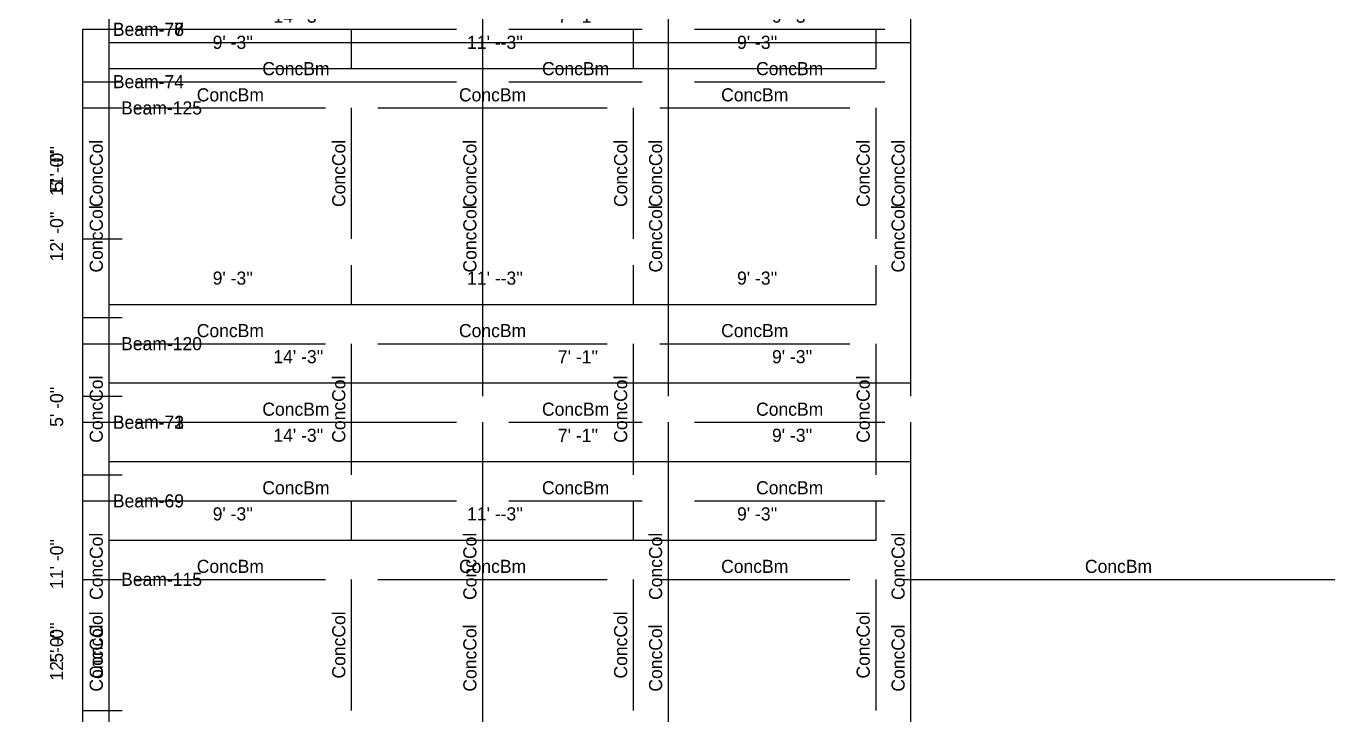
# Model space of a CAD drawing. Extents: x -38 to 2998, y -195 to 11529.
# Drawn here: x -38 to 561, y 2206 to 2521 of the extents above; entities that cross this region are included whole.
import ezdxf
from ezdxf.enums import TextEntityAlignment as Align

# ---------------------------------------------------------------- set-up
doc = ezdxf.new("R2010")
doc.units = 0
doc.header["$MEASUREMENT"] = 0
doc.layers.get('0').update_dxf_attribs({"linetype": 'CONTINUOUS'})
for name, color, linetype in [('CENTERLINES', 7, 'CONTINUOUS'), ('DIMENSIONS', 4, 'CONTINUOUS'), ('TEXT', 5, 'CONTINUOUS')]:
    doc.layers.add(name, color=color, linetype=linetype)
doc.dimstyles.get("Standard").update_dxf_attribs({"dimtxt": 0.18, "dimasz": 0.18, "dimexe": 0.18, "dimexo": 0.0625, "dimgap": 0.09, "dimtad": 0, "dimtih": 1, "dimtoh": 1, "dimdec": 4, "dimzin": 0, "dimtxsty": 'STANDARD', "dimcen": 0.09, "dimazin": 3, "dimtfac": 1, "dimtdec": 4, "dimtofl": 0, "dimtmove": 0, "dimatfit": 3, "dimtolj": 1, "dimtzin": 0})

# ---------------------------------------------------------------- blocks, each defined once
blk = doc.blocks.new('*D7729')
at = {"color": 1, "linetype": 'BYBLOCK'}
for points in [[(-8.29, 2300.29), (-7.23, 2299.23), (-16.77, 2308.77), (-15.71, 2307.71)], [(-8.29, 2156.29), (-7.23, 2155.23), (-16.77, 2164.77), (-15.71, 2163.71)]]:
    blk.add_solid(points, dxfattribs=at)
at = {"layer": 'DIMENSIONS', "color": 9, "linetype": 'BYBLOCK'}
for p, q in [((-12, 2304), (6, 2304)), ((-12, 2160), (6, 2160))]:
    blk.add_line(p, q, dxfattribs=at)
at = {"layer": 'DIMENSIONS', "color": 0, "linetype": 'BYBLOCK'}
blk.add_line((-12, 2160), (-12, 2304), dxfattribs=at)
at = {"layer": 'DIMENSIONS', "color": 0, "linetype": 'BYBLOCK', "insert": (-24, 2232), "char_height": 6, "attachment_point": 5, "rotation": 90}
blk.add_mtext("\\A1; 12' -0''", dxfattribs=at)
blk = doc.blocks.new('*D7730')
at = {"color": 1, "linetype": 'BYBLOCK'}
for points in [[(4.77, 2326.77), (3.71, 2325.71), (-3.71, 2318.29), (-4.77, 2317.23)], [(175.77, 2326.77), (174.71, 2325.71), (167.29, 2318.29), (166.23, 2317.23)]]:
    blk.add_solid(points, dxfattribs=at)
at = {"layer": 'DIMENSIONS', "color": 9, "linetype": 'BYBLOCK'}
for p, q in [((0, 2322), (0, 2340)), ((171, 2322), (171, 2340))]:
    blk.add_line(p, q, dxfattribs=at)
at = {"layer": 'DIMENSIONS', "color": 0, "linetype": 'BYBLOCK'}
blk.add_line((0, 2322), (171, 2322), dxfattribs=at)
at = {"layer": 'DIMENSIONS', "color": 0, "linetype": 'BYBLOCK', "insert": (85.5, 2334), "char_height": 6, "attachment_point": 5}
blk.add_mtext("\\A1; 14' -3''", dxfattribs=at)
blk = doc.blocks.new('*D7731')
at = {"color": 1, "linetype": 'BYBLOCK'}
for points in [[(175.77, 2326.77), (174.71, 2325.71), (167.29, 2318.29), (166.23, 2317.23)], [(260.77, 2326.77), (259.71, 2325.71), (252.28, 2318.29), (251.22, 2317.23)]]:
    blk.add_solid(points, dxfattribs=at)
at = {"layer": 'DIMENSIONS', "color": 9, "linetype": 'BYBLOCK'}
for p, q in [((171, 2322), (171, 2340)), ((256, 2322), (256, 2340))]:
    blk.add_line(p, q, dxfattribs=at)
at = {"layer": 'DIMENSIONS', "color": 0, "linetype": 'BYBLOCK'}
blk.add_line((171, 2322), (256, 2322), dxfattribs=at)
at = {"layer": 'DIMENSIONS', "color": 0, "linetype": 'BYBLOCK', "insert": (213.5, 2334), "char_height": 6, "attachment_point": 5}
blk.add_mtext("\\A1; 7' -1''", dxfattribs=at)
blk = doc.blocks.new('*D7732')
at = {"color": 1, "linetype": 'BYBLOCK'}
for points in [[(260.77, 2326.77), (259.71, 2325.71), (252.28, 2318.29), (251.22, 2317.23)], [(371.77, 2326.77), (370.71, 2325.71), (363.28, 2318.29), (362.22, 2317.23)]]:
    blk.add_solid(points, dxfattribs=at)
at = {"layer": 'DIMENSIONS', "color": 9, "linetype": 'BYBLOCK'}
for p, q in [((256, 2322), (256, 2340)), ((367, 2322), (367, 2340))]:
    blk.add_line(p, q, dxfattribs=at)
at = {"layer": 'DIMENSIONS', "color": 0, "linetype": 'BYBLOCK'}
blk.add_line((256, 2322), (367, 2322), dxfattribs=at)
at = {"layer": 'DIMENSIONS', "color": 0, "linetype": 'BYBLOCK', "insert": (311.5, 2334), "char_height": 6, "attachment_point": 5}
blk.add_mtext("\\A1; 9' -3''", dxfattribs=at)
blk = doc.blocks.new('*D7733')
at = {"color": 1, "linetype": 'BYBLOCK'}
for points in [[(-8.29, 2492.29), (-7.23, 2491.23), (-16.77, 2500.77), (-15.71, 2499.71)], [(-8.29, 2348.29), (-7.23, 2347.23), (-16.77, 2356.77), (-15.71, 2355.71)]]:
    blk.add_solid(points, dxfattribs=at)
at = {"layer": 'DIMENSIONS', "color": 9, "linetype": 'BYBLOCK'}
for p, q in [((-12, 2496), (6, 2496)), ((-12, 2352), (6, 2352))]:
    blk.add_line(p, q, dxfattribs=at)
at = {"layer": 'DIMENSIONS', "color": 0, "linetype": 'BYBLOCK'}
blk.add_line((-12, 2352), (-12, 2496), dxfattribs=at)
at = {"layer": 'DIMENSIONS', "color": 0, "linetype": 'BYBLOCK', "insert": (-24, 2424), "char_height": 6, "attachment_point": 5, "rotation": 90}
blk.add_mtext("\\A1; 12' -0''", dxfattribs=at)
blk = doc.blocks.new('*D7734')
at = {"color": 1, "linetype": 'BYBLOCK'}
for points in [[(4.77, 2518.77), (3.71, 2517.71), (-3.71, 2510.29), (-4.77, 2509.23)], [(175.77, 2518.77), (174.71, 2517.71), (167.29, 2510.29), (166.23, 2509.23)]]:
    blk.add_solid(points, dxfattribs=at)
at = {"layer": 'DIMENSIONS', "color": 9, "linetype": 'BYBLOCK'}
for p, q in [((0, 2514), (0, 2532)), ((171, 2514), (171, 2532))]:
    blk.add_line(p, q, dxfattribs=at)
at = {"layer": 'DIMENSIONS', "color": 0, "linetype": 'BYBLOCK'}
blk.add_line((0, 2514), (171, 2514), dxfattribs=at)
at = {"layer": 'DIMENSIONS', "color": 0, "linetype": 'BYBLOCK', "insert": (85.5, 2526), "char_height": 6, "attachment_point": 5}
blk.add_mtext("\\A1; 14' -3''", dxfattribs=at)
blk = doc.blocks.new('*D7735')
at = {"color": 1, "linetype": 'BYBLOCK'}
for points in [[(175.77, 2518.77), (174.71, 2517.71), (167.29, 2510.29), (166.23, 2509.23)], [(260.77, 2518.77), (259.71, 2517.71), (252.28, 2510.29), (251.22, 2509.23)]]:
    blk.add_solid(points, dxfattribs=at)
at = {"layer": 'DIMENSIONS', "color": 9, "linetype": 'BYBLOCK'}
for p, q in [((171, 2514), (171, 2532)), ((256, 2514), (256, 2532))]:
    blk.add_line(p, q, dxfattribs=at)
at = {"layer": 'DIMENSIONS', "color": 0, "linetype": 'BYBLOCK'}
blk.add_line((171, 2514), (256, 2514), dxfattribs=at)
at = {"layer": 'DIMENSIONS', "color": 0, "linetype": 'BYBLOCK', "insert": (213.5, 2526), "char_height": 6, "attachment_point": 5}
blk.add_mtext("\\A1; 7' -1''", dxfattribs=at)
blk = doc.blocks.new('*D7736')
at = {"color": 1, "linetype": 'BYBLOCK'}
for points in [[(260.77, 2518.77), (259.71, 2517.71), (252.28, 2510.29), (251.22, 2509.23)], [(371.77, 2518.77), (370.71, 2517.71), (363.28, 2510.29), (362.22, 2509.23)]]:
    blk.add_solid(points, dxfattribs=at)
at = {"layer": 'DIMENSIONS', "color": 9, "linetype": 'BYBLOCK'}
for p, q in [((256, 2514), (256, 2532)), ((367, 2514), (367, 2532))]:
    blk.add_line(p, q, dxfattribs=at)
at = {"layer": 'DIMENSIONS', "color": 0, "linetype": 'BYBLOCK'}
blk.add_line((256, 2514), (367, 2514), dxfattribs=at)
at = {"layer": 'DIMENSIONS', "color": 0, "linetype": 'BYBLOCK', "insert": (311.5, 2526), "char_height": 6, "attachment_point": 5}
blk.add_mtext("\\A1; 9' -3''", dxfattribs=at)
blk = doc.blocks.new('*D8203')
at = {"color": 1, "linetype": 'BYBLOCK'}
for points in [[(-8.29, 2336.29), (-7.23, 2335.23), (-16.77, 2344.77), (-15.71, 2343.71)], [(-8.29, 2204.29), (-7.23, 2203.23), (-16.77, 2212.77), (-15.71, 2211.71)]]:
    blk.add_solid(points, dxfattribs=at)
at = {"layer": 'DIMENSIONS', "color": 9, "linetype": 'BYBLOCK'}
for p, q in [((-12, 2340), (6, 2340)), ((-12, 2208), (6, 2208))]:
    blk.add_line(p, q, dxfattribs=at)
at = {"layer": 'DIMENSIONS', "color": 0, "linetype": 'BYBLOCK'}
blk.add_line((-12, 2208), (-12, 2340), dxfattribs=at)
at = {"layer": 'DIMENSIONS', "color": 0, "linetype": 'BYBLOCK', "insert": (-24, 2274), "char_height": 6, "attachment_point": 5, "rotation": 90}
blk.add_mtext("\\A1; 11' -0''", dxfattribs=at)
blk = doc.blocks.new('*D8204')
at = {"color": 1, "linetype": 'BYBLOCK'}
for points in [[(4.77, 2362.77), (3.71, 2361.71), (-3.71, 2354.29), (-4.77, 2353.23)], [(175.77, 2362.77), (174.71, 2361.71), (167.29, 2354.29), (166.23, 2353.23)]]:
    blk.add_solid(points, dxfattribs=at)
at = {"layer": 'DIMENSIONS', "color": 9, "linetype": 'BYBLOCK'}
for p, q in [((0, 2358), (0, 2376)), ((171, 2358), (171, 2376))]:
    blk.add_line(p, q, dxfattribs=at)
at = {"layer": 'DIMENSIONS', "color": 0, "linetype": 'BYBLOCK'}
blk.add_line((0, 2358), (171, 2358), dxfattribs=at)
at = {"layer": 'DIMENSIONS', "color": 0, "linetype": 'BYBLOCK', "insert": (85.5, 2370), "char_height": 6, "attachment_point": 5}
blk.add_mtext("\\A1; 14' -3''", dxfattribs=at)
blk = doc.blocks.new('*D8205')
at = {"color": 1, "linetype": 'BYBLOCK'}
for points in [[(175.77, 2362.77), (174.71, 2361.71), (167.29, 2354.29), (166.23, 2353.23)], [(260.77, 2362.77), (259.71, 2361.71), (252.28, 2354.29), (251.22, 2353.23)]]:
    blk.add_solid(points, dxfattribs=at)
at = {"layer": 'DIMENSIONS', "color": 9, "linetype": 'BYBLOCK'}
for p, q in [((171, 2358), (171, 2376)), ((256, 2358), (256, 2376))]:
    blk.add_line(p, q, dxfattribs=at)
at = {"layer": 'DIMENSIONS', "color": 0, "linetype": 'BYBLOCK'}
blk.add_line((171, 2358), (256, 2358), dxfattribs=at)
at = {"layer": 'DIMENSIONS', "color": 0, "linetype": 'BYBLOCK', "insert": (213.5, 2370), "char_height": 6, "attachment_point": 5}
blk.add_mtext("\\A1; 7' -1''", dxfattribs=at)
blk = doc.blocks.new('*D8206')
at = {"color": 1, "linetype": 'BYBLOCK'}
for points in [[(260.77, 2362.77), (259.71, 2361.71), (252.28, 2354.29), (251.22, 2353.23)], [(371.77, 2362.77), (370.71, 2361.71), (363.28, 2354.29), (362.22, 2353.23)]]:
    blk.add_solid(points, dxfattribs=at)
at = {"layer": 'DIMENSIONS', "color": 9, "linetype": 'BYBLOCK'}
for p, q in [((256, 2358), (256, 2376)), ((367, 2358), (367, 2376))]:
    blk.add_line(p, q, dxfattribs=at)
at = {"layer": 'DIMENSIONS', "color": 0, "linetype": 'BYBLOCK'}
blk.add_line((256, 2358), (367, 2358), dxfattribs=at)
at = {"layer": 'DIMENSIONS', "color": 0, "linetype": 'BYBLOCK', "insert": (311.5, 2370), "char_height": 6, "attachment_point": 5}
blk.add_mtext("\\A1; 9' -3''", dxfattribs=at)
blk = doc.blocks.new('*D8207')
at = {"color": 1, "linetype": 'BYBLOCK'}
for points in [[(-8.29, 2516.29), (-7.23, 2515.23), (-16.77, 2524.77), (-15.71, 2523.71)], [(-8.29, 2384.29), (-7.23, 2383.23), (-16.77, 2392.77), (-15.71, 2391.71)]]:
    blk.add_solid(points, dxfattribs=at)
at = {"layer": 'DIMENSIONS', "color": 9, "linetype": 'BYBLOCK'}
for p, q in [((-12, 2520), (6, 2520)), ((-12, 2388), (6, 2388))]:
    blk.add_line(p, q, dxfattribs=at)
at = {"layer": 'DIMENSIONS', "color": 0, "linetype": 'BYBLOCK'}
blk.add_line((-12, 2388), (-12, 2520), dxfattribs=at)
at = {"layer": 'DIMENSIONS', "color": 0, "linetype": 'BYBLOCK', "insert": (-24, 2454), "char_height": 6, "attachment_point": 5, "rotation": 90}
blk.add_mtext("\\A1; 11' -0''", dxfattribs=at)
blk = doc.blocks.new('*D8673')
at = {"color": 1, "linetype": 'BYBLOCK'}
for points in [[(-8.29, 2336.29), (-7.23, 2335.23), (-16.77, 2344.77), (-15.71, 2343.71)], [(-8.29, 2204.29), (-7.23, 2203.23), (-16.77, 2212.77), (-15.71, 2211.71)]]:
    blk.add_solid(points, dxfattribs=at)
at = {"layer": 'DIMENSIONS', "color": 9, "linetype": 'BYBLOCK'}
for p, q in [((-12, 2340), (6, 2340)), ((-12, 2208), (6, 2208))]:
    blk.add_line(p, q, dxfattribs=at)
at = {"layer": 'DIMENSIONS', "color": 0, "linetype": 'BYBLOCK'}
blk.add_line((-12, 2208), (-12, 2340), dxfattribs=at)
at = {"layer": 'DIMENSIONS', "color": 0, "linetype": 'BYBLOCK', "insert": (-24, 2274), "char_height": 6, "attachment_point": 5, "rotation": 90}
blk.add_mtext("\\A1; 11' -0''", dxfattribs=at)
blk = doc.blocks.new('*D8674')
at = {"color": 1, "linetype": 'BYBLOCK'}
for points in [[(4.77, 2362.77), (3.71, 2361.71), (-3.71, 2354.29), (-4.77, 2353.23)], [(175.77, 2362.77), (174.71, 2361.71), (167.29, 2354.29), (166.23, 2353.23)]]:
    blk.add_solid(points, dxfattribs=at)
at = {"layer": 'DIMENSIONS', "color": 9, "linetype": 'BYBLOCK'}
for p, q in [((0, 2358), (0, 2376)), ((171, 2358), (171, 2376))]:
    blk.add_line(p, q, dxfattribs=at)
at = {"layer": 'DIMENSIONS', "color": 0, "linetype": 'BYBLOCK'}
blk.add_line((0, 2358), (171, 2358), dxfattribs=at)
at = {"layer": 'DIMENSIONS', "color": 0, "linetype": 'BYBLOCK', "insert": (85.5, 2370), "char_height": 6, "attachment_point": 5}
blk.add_mtext("\\A1; 14' -3''", dxfattribs=at)
blk = doc.blocks.new('*D8675')
at = {"color": 1, "linetype": 'BYBLOCK'}
for points in [[(175.77, 2362.77), (174.71, 2361.71), (167.29, 2354.29), (166.23, 2353.23)], [(260.77, 2362.77), (259.71, 2361.71), (252.28, 2354.29), (251.22, 2353.23)]]:
    blk.add_solid(points, dxfattribs=at)
at = {"layer": 'DIMENSIONS', "color": 9, "linetype": 'BYBLOCK'}
for p, q in [((171, 2358), (171, 2376)), ((256, 2358), (256, 2376))]:
    blk.add_line(p, q, dxfattribs=at)
at = {"layer": 'DIMENSIONS', "color": 0, "linetype": 'BYBLOCK'}
blk.add_line((171, 2358), (256, 2358), dxfattribs=at)
at = {"layer": 'DIMENSIONS', "color": 0, "linetype": 'BYBLOCK', "insert": (213.5, 2370), "char_height": 6, "attachment_point": 5}
blk.add_mtext("\\A1; 7' -1''", dxfattribs=at)
blk = doc.blocks.new('*D8676')
at = {"color": 1, "linetype": 'BYBLOCK'}
for points in [[(260.77, 2362.77), (259.71, 2361.71), (252.28, 2354.29), (251.22, 2353.23)], [(371.77, 2362.77), (370.71, 2361.71), (363.28, 2354.29), (362.22, 2353.23)]]:
    blk.add_solid(points, dxfattribs=at)
at = {"layer": 'DIMENSIONS', "color": 9, "linetype": 'BYBLOCK'}
for p, q in [((256, 2358), (256, 2376)), ((367, 2358), (367, 2376))]:
    blk.add_line(p, q, dxfattribs=at)
at = {"layer": 'DIMENSIONS', "color": 0, "linetype": 'BYBLOCK'}
blk.add_line((256, 2358), (367, 2358), dxfattribs=at)
at = {"layer": 'DIMENSIONS', "color": 0, "linetype": 'BYBLOCK', "insert": (311.5, 2370), "char_height": 6, "attachment_point": 5}
blk.add_mtext("\\A1; 9' -3''", dxfattribs=at)
blk = doc.blocks.new('*D8677')
at = {"color": 1, "linetype": 'BYBLOCK'}
for points in [[(-8.29, 2516.29), (-7.23, 2515.23), (-16.77, 2524.77), (-15.71, 2523.71)], [(-8.29, 2384.29), (-7.23, 2383.23), (-16.77, 2392.77), (-15.71, 2391.71)]]:
    blk.add_solid(points, dxfattribs=at)
at = {"layer": 'DIMENSIONS', "color": 9, "linetype": 'BYBLOCK'}
for p, q in [((-12, 2520), (6, 2520)), ((-12, 2388), (6, 2388))]:
    blk.add_line(p, q, dxfattribs=at)
at = {"layer": 'DIMENSIONS', "color": 0, "linetype": 'BYBLOCK'}
blk.add_line((-12, 2388), (-12, 2520), dxfattribs=at)
at = {"layer": 'DIMENSIONS', "color": 0, "linetype": 'BYBLOCK', "insert": (-24, 2454), "char_height": 6, "attachment_point": 5, "rotation": 90}
blk.add_mtext("\\A1; 11' -0''", dxfattribs=at)
blk = doc.blocks.new('*D9143')
at = {"color": 1, "linetype": 'BYBLOCK'}
for points in [[(-8.29, 2336.29), (-7.23, 2335.23), (-16.77, 2344.77), (-15.71, 2343.71)], [(-8.29, 2204.29), (-7.23, 2203.23), (-16.77, 2212.77), (-15.71, 2211.71)]]:
    blk.add_solid(points, dxfattribs=at)
at = {"layer": 'DIMENSIONS', "color": 9, "linetype": 'BYBLOCK'}
for p, q in [((-12, 2340), (6, 2340)), ((-12, 2208), (6, 2208))]:
    blk.add_line(p, q, dxfattribs=at)
at = {"layer": 'DIMENSIONS', "color": 0, "linetype": 'BYBLOCK'}
blk.add_line((-12, 2208), (-12, 2340), dxfattribs=at)
at = {"layer": 'DIMENSIONS', "color": 0, "linetype": 'BYBLOCK', "insert": (-24, 2274), "char_height": 6, "attachment_point": 5, "rotation": 90}
blk.add_mtext("\\A1; 11' -0''", dxfattribs=at)
blk = doc.blocks.new('*D9144')
at = {"color": 1, "linetype": 'BYBLOCK'}
for points in [[(4.77, 2362.77), (3.71, 2361.71), (-3.71, 2354.29), (-4.77, 2353.23)], [(175.77, 2362.77), (174.71, 2361.71), (167.29, 2354.29), (166.23, 2353.23)]]:
    blk.add_solid(points, dxfattribs=at)
at = {"layer": 'DIMENSIONS', "color": 9, "linetype": 'BYBLOCK'}
for p, q in [((0, 2358), (0, 2376)), ((171, 2358), (171, 2376))]:
    blk.add_line(p, q, dxfattribs=at)
at = {"layer": 'DIMENSIONS', "color": 0, "linetype": 'BYBLOCK'}
blk.add_line((0, 2358), (171, 2358), dxfattribs=at)
at = {"layer": 'DIMENSIONS', "color": 0, "linetype": 'BYBLOCK', "insert": (85.5, 2370), "char_height": 6, "attachment_point": 5}
blk.add_mtext("\\A1; 14' -3''", dxfattribs=at)
blk = doc.blocks.new('*D9145')
at = {"color": 1, "linetype": 'BYBLOCK'}
for points in [[(175.77, 2362.77), (174.71, 2361.71), (167.29, 2354.29), (166.23, 2353.23)], [(260.77, 2362.77), (259.71, 2361.71), (252.28, 2354.29), (251.22, 2353.23)]]:
    blk.add_solid(points, dxfattribs=at)
at = {"layer": 'DIMENSIONS', "color": 9, "linetype": 'BYBLOCK'}
for p, q in [((171, 2358), (171, 2376)), ((256, 2358), (256, 2376))]:
    blk.add_line(p, q, dxfattribs=at)
at = {"layer": 'DIMENSIONS', "color": 0, "linetype": 'BYBLOCK'}
blk.add_line((171, 2358), (256, 2358), dxfattribs=at)
at = {"layer": 'DIMENSIONS', "color": 0, "linetype": 'BYBLOCK', "insert": (213.5, 2370), "char_height": 6, "attachment_point": 5}
blk.add_mtext("\\A1; 7' -1''", dxfattribs=at)
blk = doc.blocks.new('*D9146')
at = {"color": 1, "linetype": 'BYBLOCK'}
for points in [[(260.77, 2362.77), (259.71, 2361.71), (252.28, 2354.29), (251.22, 2353.23)], [(371.77, 2362.77), (370.71, 2361.71), (363.28, 2354.29), (362.22, 2353.23)]]:
    blk.add_solid(points, dxfattribs=at)
at = {"layer": 'DIMENSIONS', "color": 9, "linetype": 'BYBLOCK'}
for p, q in [((256, 2358), (256, 2376)), ((367, 2358), (367, 2376))]:
    blk.add_line(p, q, dxfattribs=at)
at = {"layer": 'DIMENSIONS', "color": 0, "linetype": 'BYBLOCK'}
blk.add_line((256, 2358), (367, 2358), dxfattribs=at)
at = {"layer": 'DIMENSIONS', "color": 0, "linetype": 'BYBLOCK', "insert": (311.5, 2370), "char_height": 6, "attachment_point": 5}
blk.add_mtext("\\A1; 9' -3''", dxfattribs=at)
blk = doc.blocks.new('*D9147')
at = {"color": 1, "linetype": 'BYBLOCK'}
for points in [[(-8.29, 2516.29), (-7.23, 2515.23), (-16.77, 2524.77), (-15.71, 2523.71)], [(-8.29, 2384.29), (-7.23, 2383.23), (-16.77, 2392.77), (-15.71, 2391.71)]]:
    blk.add_solid(points, dxfattribs=at)
at = {"layer": 'DIMENSIONS', "color": 9, "linetype": 'BYBLOCK'}
for p, q in [((-12, 2520), (6, 2520)), ((-12, 2388), (6, 2388))]:
    blk.add_line(p, q, dxfattribs=at)
at = {"layer": 'DIMENSIONS', "color": 0, "linetype": 'BYBLOCK'}
blk.add_line((-12, 2388), (-12, 2520), dxfattribs=at)
at = {"layer": 'DIMENSIONS', "color": 0, "linetype": 'BYBLOCK', "insert": (-24, 2454), "char_height": 6, "attachment_point": 5, "rotation": 90}
blk.add_mtext("\\A1; 11' -0''", dxfattribs=at)
blk = doc.blocks.new('*D9737')
at = {"color": 1, "linetype": 'BYBLOCK'}
for points in [[(-8.29, 2264.29), (-7.23, 2263.23), (-16.77, 2272.77), (-15.71, 2271.71)], [(-8.29, 2204.29), (-7.23, 2203.23), (-16.77, 2212.77), (-15.71, 2211.71)]]:
    blk.add_solid(points, dxfattribs=at)
at = {"layer": 'DIMENSIONS', "color": 9, "linetype": 'BYBLOCK'}
for p, q in [((-12, 2268), (6, 2268)), ((-12, 2208), (6, 2208))]:
    blk.add_line(p, q, dxfattribs=at)
at = {"layer": 'DIMENSIONS', "color": 0, "linetype": 'BYBLOCK'}
blk.add_line((-12, 2208), (-12, 2268), dxfattribs=at)
at = {"layer": 'DIMENSIONS', "color": 0, "linetype": 'BYBLOCK', "insert": (-24, 2238), "char_height": 6, "attachment_point": 5, "rotation": 90}
blk.add_mtext("\\A1; 5' -0''", dxfattribs=at)
blk = doc.blocks.new('*D9738')
at = {"color": 1, "linetype": 'BYBLOCK'}
for points in [[(4.77, 2290.77), (3.71, 2289.71), (-3.71, 2282.29), (-4.77, 2281.23)], [(115.77, 2290.77), (114.71, 2289.71), (107.29, 2282.29), (106.23, 2281.23)]]:
    blk.add_solid(points, dxfattribs=at)
at = {"layer": 'DIMENSIONS', "color": 9, "linetype": 'BYBLOCK'}
for p, q in [((0, 2286), (0, 2304)), ((111, 2286), (111, 2304))]:
    blk.add_line(p, q, dxfattribs=at)
at = {"layer": 'DIMENSIONS', "color": 0, "linetype": 'BYBLOCK'}
blk.add_line((0, 2286), (111, 2286), dxfattribs=at)
at = {"layer": 'DIMENSIONS', "color": 0, "linetype": 'BYBLOCK', "insert": (55.5, 2298), "char_height": 6, "attachment_point": 5}
blk.add_mtext("\\A1; 9' -3''", dxfattribs=at)
blk = doc.blocks.new('*D9739')
at = {"color": 1, "linetype": 'BYBLOCK'}
for points in [[(115.77, 2290.77), (114.71, 2289.71), (107.29, 2282.29), (106.23, 2281.23)], [(244.77, 2290.77), (243.71, 2289.71), (236.29, 2282.29), (235.23, 2281.23)]]:
    blk.add_solid(points, dxfattribs=at)
at = {"layer": 'DIMENSIONS', "color": 9, "linetype": 'BYBLOCK'}
for p, q in [((111, 2286), (111, 2304)), ((240, 2286), (240, 2304))]:
    blk.add_line(p, q, dxfattribs=at)
at = {"layer": 'DIMENSIONS', "color": 0, "linetype": 'BYBLOCK'}
blk.add_line((111, 2286), (240, 2286), dxfattribs=at)
at = {"layer": 'DIMENSIONS', "color": 0, "linetype": 'BYBLOCK', "insert": (175.5, 2298), "char_height": 6, "attachment_point": 5}
blk.add_mtext("\\A1; 11' --3''", dxfattribs=at)
blk = doc.blocks.new('*D9740')
at = {"color": 1, "linetype": 'BYBLOCK'}
for points in [[(244.77, 2290.77), (243.71, 2289.71), (236.29, 2282.29), (235.23, 2281.23)], [(355.77, 2290.77), (354.71, 2289.71), (347.29, 2282.29), (346.23, 2281.23)]]:
    blk.add_solid(points, dxfattribs=at)
at = {"layer": 'DIMENSIONS', "color": 9, "linetype": 'BYBLOCK'}
for p, q in [((240, 2286), (240, 2304)), ((351, 2286), (351, 2304))]:
    blk.add_line(p, q, dxfattribs=at)
at = {"layer": 'DIMENSIONS', "color": 0, "linetype": 'BYBLOCK'}
blk.add_line((240, 2286), (351, 2286), dxfattribs=at)
at = {"layer": 'DIMENSIONS', "color": 0, "linetype": 'BYBLOCK', "insert": (295.5, 2298), "char_height": 6, "attachment_point": 5}
blk.add_mtext("\\A1; 9' -3''", dxfattribs=at)
blk = doc.blocks.new('*D9741')
at = {"color": 1, "linetype": 'BYBLOCK'}
for points in [[(-8.29, 2372.29), (-7.23, 2371.23), (-16.77, 2380.77), (-15.71, 2379.71)], [(-8.29, 2312.29), (-7.23, 2311.23), (-16.77, 2320.77), (-15.71, 2319.71)]]:
    blk.add_solid(points, dxfattribs=at)
at = {"layer": 'DIMENSIONS', "color": 9, "linetype": 'BYBLOCK'}
for p, q in [((-12, 2376), (6, 2376)), ((-12, 2316), (6, 2316))]:
    blk.add_line(p, q, dxfattribs=at)
at = {"layer": 'DIMENSIONS', "color": 0, "linetype": 'BYBLOCK'}
blk.add_line((-12, 2316), (-12, 2376), dxfattribs=at)
at = {"layer": 'DIMENSIONS', "color": 0, "linetype": 'BYBLOCK', "insert": (-24, 2346), "char_height": 6, "attachment_point": 5, "rotation": 90}
blk.add_mtext("\\A1; 5' -0''", dxfattribs=at)
blk = doc.blocks.new('*D9742')
at = {"color": 1, "linetype": 'BYBLOCK'}
for points in [[(4.77, 2398.77), (3.71, 2397.71), (-3.71, 2390.29), (-4.77, 2389.23)], [(115.77, 2398.77), (114.71, 2397.71), (107.29, 2390.29), (106.23, 2389.23)]]:
    blk.add_solid(points, dxfattribs=at)
at = {"layer": 'DIMENSIONS', "color": 9, "linetype": 'BYBLOCK'}
for p, q in [((0, 2394), (0, 2412)), ((111, 2394), (111, 2412))]:
    blk.add_line(p, q, dxfattribs=at)
at = {"layer": 'DIMENSIONS', "color": 0, "linetype": 'BYBLOCK'}
blk.add_line((0, 2394), (111, 2394), dxfattribs=at)
at = {"layer": 'DIMENSIONS', "color": 0, "linetype": 'BYBLOCK', "insert": (55.5, 2406), "char_height": 6, "attachment_point": 5}
blk.add_mtext("\\A1; 9' -3''", dxfattribs=at)
blk = doc.blocks.new('*D9743')
at = {"color": 1, "linetype": 'BYBLOCK'}
for points in [[(115.77, 2398.77), (114.71, 2397.71), (107.29, 2390.29), (106.23, 2389.23)], [(244.77, 2398.77), (243.71, 2397.71), (236.29, 2390.29), (235.23, 2389.23)]]:
    blk.add_solid(points, dxfattribs=at)
at = {"layer": 'DIMENSIONS', "color": 9, "linetype": 'BYBLOCK'}
for p, q in [((111, 2394), (111, 2412)), ((240, 2394), (240, 2412))]:
    blk.add_line(p, q, dxfattribs=at)
at = {"layer": 'DIMENSIONS', "color": 0, "linetype": 'BYBLOCK'}
blk.add_line((111, 2394), (240, 2394), dxfattribs=at)
at = {"layer": 'DIMENSIONS', "color": 0, "linetype": 'BYBLOCK', "insert": (175.5, 2406), "char_height": 6, "attachment_point": 5}
blk.add_mtext("\\A1; 11' --3''", dxfattribs=at)
blk = doc.blocks.new('*D9744')
at = {"color": 1, "linetype": 'BYBLOCK'}
for points in [[(244.77, 2398.77), (243.71, 2397.71), (236.29, 2390.29), (235.23, 2389.23)], [(355.77, 2398.77), (354.71, 2397.71), (347.29, 2390.29), (346.23, 2389.23)]]:
    blk.add_solid(points, dxfattribs=at)
at = {"layer": 'DIMENSIONS', "color": 9, "linetype": 'BYBLOCK'}
for p, q in [((240, 2394), (240, 2412)), ((351, 2394), (351, 2412))]:
    blk.add_line(p, q, dxfattribs=at)
at = {"layer": 'DIMENSIONS', "color": 0, "linetype": 'BYBLOCK'}
blk.add_line((240, 2394), (351, 2394), dxfattribs=at)
at = {"layer": 'DIMENSIONS', "color": 0, "linetype": 'BYBLOCK', "insert": (295.5, 2406), "char_height": 6, "attachment_point": 5}
blk.add_mtext("\\A1; 9' -3''", dxfattribs=at)
blk = doc.blocks.new('*D9745')
at = {"color": 1, "linetype": 'BYBLOCK'}
for points in [[(-8.29, 2480.29), (-7.23, 2479.23), (-16.77, 2488.77), (-15.71, 2487.71)], [(-8.29, 2420.29), (-7.23, 2419.23), (-16.77, 2428.77), (-15.71, 2427.71)]]:
    blk.add_solid(points, dxfattribs=at)
at = {"layer": 'DIMENSIONS', "color": 9, "linetype": 'BYBLOCK'}
for p, q in [((-12, 2484), (6, 2484)), ((-12, 2424), (6, 2424))]:
    blk.add_line(p, q, dxfattribs=at)
at = {"layer": 'DIMENSIONS', "color": 0, "linetype": 'BYBLOCK'}
blk.add_line((-12, 2424), (-12, 2484), dxfattribs=at)
at = {"layer": 'DIMENSIONS', "color": 0, "linetype": 'BYBLOCK', "insert": (-24, 2454), "char_height": 6, "attachment_point": 5, "rotation": 90}
blk.add_mtext("\\A1; 5' -0''", dxfattribs=at)
blk = doc.blocks.new('*D9746')
at = {"color": 1, "linetype": 'BYBLOCK'}
for points in [[(4.77, 2506.77), (3.71, 2505.71), (-3.71, 2498.29), (-4.77, 2497.23)], [(115.77, 2506.77), (114.71, 2505.71), (107.29, 2498.29), (106.23, 2497.23)]]:
    blk.add_solid(points, dxfattribs=at)
at = {"layer": 'DIMENSIONS', "color": 9, "linetype": 'BYBLOCK'}
for p, q in [((0, 2502), (0, 2520)), ((111, 2502), (111, 2520))]:
    blk.add_line(p, q, dxfattribs=at)
at = {"layer": 'DIMENSIONS', "color": 0, "linetype": 'BYBLOCK'}
blk.add_line((0, 2502), (111, 2502), dxfattribs=at)
at = {"layer": 'DIMENSIONS', "color": 0, "linetype": 'BYBLOCK', "insert": (55.5, 2514), "char_height": 6, "attachment_point": 5}
blk.add_mtext("\\A1; 9' -3''", dxfattribs=at)
blk = doc.blocks.new('*D9747')
at = {"color": 1, "linetype": 'BYBLOCK'}
for points in [[(115.77, 2506.77), (114.71, 2505.71), (107.29, 2498.29), (106.23, 2497.23)], [(244.77, 2506.77), (243.71, 2505.71), (236.29, 2498.29), (235.23, 2497.23)]]:
    blk.add_solid(points, dxfattribs=at)
at = {"layer": 'DIMENSIONS', "color": 9, "linetype": 'BYBLOCK'}
for p, q in [((111, 2502), (111, 2520)), ((240, 2502), (240, 2520))]:
    blk.add_line(p, q, dxfattribs=at)
at = {"layer": 'DIMENSIONS', "color": 0, "linetype": 'BYBLOCK'}
blk.add_line((111, 2502), (240, 2502), dxfattribs=at)
at = {"layer": 'DIMENSIONS', "color": 0, "linetype": 'BYBLOCK', "insert": (175.5, 2514), "char_height": 6, "attachment_point": 5}
blk.add_mtext("\\A1; 11' --3''", dxfattribs=at)
blk = doc.blocks.new('*D9748')
at = {"color": 1, "linetype": 'BYBLOCK'}
for points in [[(244.77, 2506.77), (243.71, 2505.71), (236.29, 2498.29), (235.23, 2497.23)], [(355.77, 2506.77), (354.71, 2505.71), (347.29, 2498.29), (346.23, 2497.23)]]:
    blk.add_solid(points, dxfattribs=at)
at = {"layer": 'DIMENSIONS', "color": 9, "linetype": 'BYBLOCK'}
for p, q in [((240, 2502), (240, 2520)), ((351, 2502), (351, 2520))]:
    blk.add_line(p, q, dxfattribs=at)
at = {"layer": 'DIMENSIONS', "color": 0, "linetype": 'BYBLOCK'}
blk.add_line((240, 2502), (351, 2502), dxfattribs=at)
at = {"layer": 'DIMENSIONS', "color": 0, "linetype": 'BYBLOCK', "insert": (295.5, 2514), "char_height": 6, "attachment_point": 5}
blk.add_mtext("\\A1; 9' -3''", dxfattribs=at)

msp = doc.modelspace()

# ---------------------------------------------------------------- linework, layer by layer
at = {"layer": 'CENTERLINES', "color": 0, "linetype": 'CONTINUOUS'}
for p, q in [((0, 2388), (0, 2520)), ((0, 2388), (0, 2520)), ((0, 2388), (0, 2520)), ((12, 2520), (159, 2520)), ((12, 2520), (159, 2520)), ((12, 2520), (159, 2520)), ((171, 2388), (171, 2520)), ((171, 2388), (171, 2520)), ((171, 2388), (171, 2520)), ((183, 2520), (243.996, 2520)), ((183, 2520), (243.996, 2520)), ((183, 2520), (243.996, 2520)), ((255.996, 2388), (255.996, 2520)), ((255.996, 2388), (255.996, 2520)), ((255.996, 2388), (255.996, 2520)), ((267.996, 2520), (354.996, 2520)), ((267.996, 2520), (354.996, 2520)), ((267.996, 2520), (354.996, 2520)), ((366.996, 2388), (366.996, 2520)), ((366.996, 2388), (366.996, 2520)), ((366.996, 2388), (366.996, 2520)), ((0, 2352), (0, 2496)), ((12, 2496), (159, 2496)), ((171, 2352), (171, 2496)), ((183, 2496), (243.996, 2496)), ((255.996, 2352), (255.996, 2496)), ((267.996, 2496), (354.996, 2496)), ((366.996, 2352), (366.996, 2496)), ((0, 2424), (0, 2484)), ((12, 2484), (99, 2484)), ((111, 2424), (111, 2484)), ((123, 2484), (228, 2484)), ((240, 2424), (240, 2484)), ((252, 2484), (339, 2484)), ((351, 2424), (351, 2484)), ((0, 2316), (0, 2376)), ((12, 2376), (99, 2376)), ((111, 2316), (111, 2376)), ((123, 2376), (228, 2376)), ((240, 2316), (240, 2376)), ((252, 2376), (339, 2376)), ((351, 2316), (351, 2376)), ((0, 2208), (0, 2340)), ((0, 2208), (0, 2340)), ((0, 2208), (0, 2340)), ((12, 2340), (159, 2340)), ((12, 2340), (159, 2340)), ((12, 2340), (159, 2340)), ((171, 2208), (171, 2340)), ((171, 2208), (171, 2340)), ((171, 2208), (171, 2340)), ((183, 2340), (243.996, 2340)), ((183, 2340), (243.996, 2340)), ((183, 2340), (243.996, 2340)), ((255.996, 2208), (255.996, 2340)), ((255.996, 2208), (255.996, 2340)), ((255.996, 2208), (255.996, 2340)), ((267.996, 2340), (354.996, 2340)), ((267.996, 2340), (354.996, 2340)), ((267.996, 2340), (354.996, 2340)), ((366.996, 2208), (366.996, 2340)), ((366.996, 2208), (366.996, 2340)), ((366.996, 2208), (366.996, 2340)), ((0, 2160), (0, 2304)), ((12, 2304), (159, 2304)), ((171, 2160), (171, 2304)), ((183, 2304), (243.996, 2304)), ((255.996, 2160), (255.996, 2304)), ((267.996, 2304), (354.996, 2304)), ((366.996, 2160), (366.996, 2304)), ((0, 2208), (0, 2268)), ((12, 2268), (99, 2268)), ((111, 2208), (111, 2268)), ((123, 2268), (228, 2268)), ((240, 2208), (240, 2268)), ((252, 2268), (339, 2268)), ((351, 2208), (351, 2268)), ((363, 2268), (561, 2268))]:
    msp.add_line(p, q, dxfattribs=at)

# ---------------------------------------------------------------- texts
at = {"layer": 'TEXT', "color": 0}
for s, p in [('Beam-78', (18, 2520)), ('Beam-76', (18, 2520)), ('Beam-77', (18, 2520)), ('ConcBm', (85.5, 2502)), ('ConcBm', (213.498, 2502)), ('ConcBm', (311.496, 2502)), ('Beam-74', (18, 2496)), ('ConcBm', (55.5, 2490)), ('ConcBm', (175.5, 2490)), ('ConcBm', (295.5, 2490)), ('Beam-125', (24, 2484)), ('ConcBm', (55.5, 2382)), ('ConcBm', (175.5, 2382)), ('ConcBm', (295.5, 2382)), ('Beam-120', (24, 2376)), ('ConcBm', (85.5, 2346)), ('ConcBm', (85.5, 2346)), ('ConcBm', (85.5, 2346)), ('ConcBm', (213.498, 2346)), ('ConcBm', (213.498, 2346)), ('ConcBm', (213.498, 2346)), ('ConcBm', (311.496, 2346)), ('ConcBm', (311.496, 2346)), ('ConcBm', (311.496, 2346)), ('Beam-73', (18, 2340)), ('Beam-72', (18, 2340)), ('Beam-71', (18, 2340)), ('ConcBm', (85.5, 2310)), ('ConcBm', (213.498, 2310)), ('ConcBm', (311.496, 2310)), ('Beam-69', (18, 2304)), ('ConcBm', (55.5, 2274)), ('ConcBm', (175.5, 2274)), ('ConcBm', (295.5, 2274)), ('ConcBm', (462, 2274)), ('Beam-115', (24, 2268))]:
    msp.add_text(s, height=6, dxfattribs=at).set_placement(p, align=Align.MIDDLE)
for p in [(-6, 2454), (-6, 2454), (-6, 2454), (-6, 2454), (105, 2454), (165, 2454), (165, 2454), (165, 2454), (234, 2454), (249.996, 2454), (249.996, 2454), (249.996, 2454), (345, 2454), (360.996, 2454), (360.996, 2454), (360.996, 2454), (-6, 2424), (165, 2424), (249.996, 2424), (360.996, 2424), (-6, 2346), (105, 2346), (234, 2346), (345, 2346), (-6, 2274), (-6, 2274), (-6, 2274), (165, 2274), (165, 2274), (165, 2274), (249.996, 2274), (249.996, 2274), (249.996, 2274), (360.996, 2274), (360.996, 2274), (360.996, 2274), (-6, 2238), (105, 2238), (234, 2238), (345, 2238), (-6, 2232), (165, 2232), (249.996, 2232), (360.996, 2232)]:
    msp.add_text('ConcCol', height=6, rotation=90, dxfattribs=at).set_placement(p, align=Align.MIDDLE)

# ---------------------------------------------------------------- dimensions: what is measured, and where the dimension line sits
at = {"layer": 'DIMENSIONS'}
for base, p1, p2, picture, middle in [((171, 2514), (0, 2502), (171, 2502), '*D7734', (85.5, 2502)), ((255.996, 2514), (171, 2502), (255.996, 2502), '*D7735', (213.498, 2502)), ((366.996, 2514), (255.996, 2502), (366.996, 2502), '*D7736', (311.496, 2502)), ((111, 2502), (0, 2490), (111, 2490), '*D9746', (55.5, 2490)), ((240, 2502), (111, 2490), (240, 2490), '*D9747', (175.5, 2490)), ((351, 2502), (240, 2490), (351, 2490), '*D9748', (295.5, 2490)), ((-12, 2520), (-24, 2388), (-24, 2520), '*D8207', (-24, 2454)), ((-12, 2520), (-24, 2388), (-24, 2520), '*D8677', (-24, 2454)), ((-12, 2520), (-24, 2388), (-24, 2520), '*D9147', (-24, 2454)), ((-12, 2496), (-24, 2352), (-24, 2496), '*D7733', (-24, 2424)), ((-12, 2484), (-24, 2424), (-24, 2484), '*D9745', (-24, 2454)), ((111, 2394), (0, 2382), (111, 2382), '*D9742', (55.5, 2382)), ((240, 2394), (111, 2382), (240, 2382), '*D9743', (175.5, 2382)), ((351, 2394), (240, 2382), (351, 2382), '*D9744', (295.5, 2382)), ((171, 2358), (0, 2346), (171, 2346), '*D8204', (85.5, 2346)), ((171, 2358), (0, 2346), (171, 2346), '*D8674', (85.5, 2346)), ((171, 2358), (0, 2346), (171, 2346), '*D9144', (85.5, 2346)), ((255.996, 2358), (171, 2346), (255.996, 2346), '*D8205', (213.498, 2346)), ((255.996, 2358), (171, 2346), (255.996, 2346), '*D8675', (213.498, 2346)), ((255.996, 2358), (171, 2346), (255.996, 2346), '*D9145', (213.498, 2346)), ((366.996, 2358), (255.996, 2346), (366.996, 2346), '*D8206', (311.496, 2346)), ((366.996, 2358), (255.996, 2346), (366.996, 2346), '*D8676', (311.496, 2346)), ((366.996, 2358), (255.996, 2346), (366.996, 2346), '*D9146', (311.496, 2346)), ((-12, 2376), (-24, 2316), (-24, 2376), '*D9741', (-24, 2346)), ((171, 2322), (0, 2310), (171, 2310), '*D7730', (85.5, 2310)), ((255.996, 2322), (171, 2310), (255.996, 2310), '*D7731', (213.498, 2310)), ((366.996, 2322), (255.996, 2310), (366.996, 2310), '*D7732', (311.496, 2310)), ((-12, 2340), (-24, 2208), (-24, 2340), '*D8203', (-24, 2274)), ((-12, 2340), (-24, 2208), (-24, 2340), '*D8673', (-24, 2274)), ((-12, 2340), (-24, 2208), (-24, 2340), '*D9143', (-24, 2274)), ((-12, 2304), (-24, 2160), (-24, 2304), '*D7729', (-24, 2232)), ((111, 2286), (0, 2274), (111, 2274), '*D9738', (55.5, 2274)), ((240, 2286), (111, 2274), (240, 2274), '*D9739', (175.5, 2274)), ((351, 2286), (240, 2274), (351, 2274), '*D9740', (295.5, 2274)), ((-12, 2268), (-24, 2208), (-24, 2268), '*D9737', (-24, 2238))]:
    dim = msp.add_linear_dim(base=base, p1=p1, p2=p2, dimstyle='STANDARD', dxfattribs=at)
    dim.commit()
    dim.dimension.update_dxf_attribs({"geometry": picture, "text_midpoint": middle})

doc.saveas('drawing.dxf')
